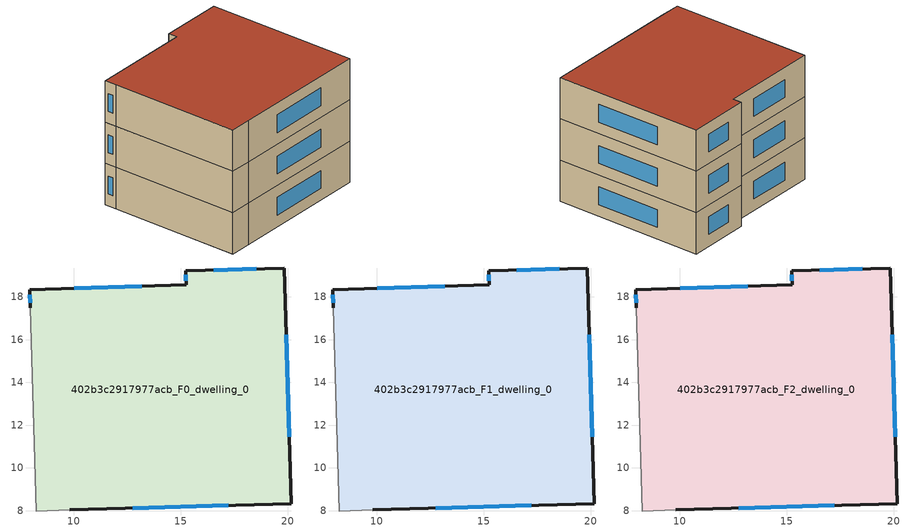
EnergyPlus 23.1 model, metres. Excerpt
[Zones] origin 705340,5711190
402b3c2917977acb_F0_dwelling_0
 floor ground (EU_floor_Construction): 19.84,19.35 20.17,8.33 9.8,8.04 8.24,7.99 7.96,17.49 7.93,18.34 15.24,18.56 15.22,19.21 z0
 wall outside (EU_wall_Construction): 9.8,8.04 20.17,8.33 19.84,19.35 15.22,19.21 15.24,18.56 7.93,18.34 7.96,17.49 z0:3
 wall adiabatic (EU_wall_Construction): 7.96,17.49 8.24,7.99 9.8,8.04 z0:3
 window (EU_Window_Construction): 7.94,18.1 7.95,17.73 / 13.17,18.5 10.01,18.4 / 15.23,19.03 15.24,18.75 / 18.53,19.31 16.53,19.25 / 20.07,11.46 19.93,16.22 / 12.75,8.12 17.22,8.25 z0.85:2.15
402b3c2917977acb_F1_dwelling_0
 floor to 402b3c2917977acb_F0_dwelling_0 (EU_floor_Construction): 19.84,19.35 20.17,8.33 9.8,8.04 8.24,7.99 7.96,17.49 7.93,18.34 15.24,18.56 15.22,19.21 z3
 wall outside (EU_wall_Construction): 9.8,8.04 20.17,8.33 19.84,19.35 15.22,19.21 15.24,18.56 7.93,18.34 7.96,17.49 z3:6
 wall adiabatic (EU_wall_Construction): 7.96,17.49 8.24,7.99 9.8,8.04 z3:6
 window (EU_Window_Construction): 7.94,18.1 7.95,17.73 / 13.17,18.5 10.01,18.4 / 15.23,19.03 15.24,18.75 / 18.53,19.31 16.53,19.25 / 20.07,11.46 19.93,16.22 / 12.75,8.12 17.22,8.25 z3.85:5.15
402b3c2917977acb_F2_dwelling_0
 floor to 402b3c2917977acb_F1_dwelling_0 (EU_floor_Construction): 19.84,19.35 20.17,8.33 9.8,8.04 8.24,7.99 7.96,17.49 7.93,18.34 15.24,18.56 15.22,19.21 z6
 wall outside (EU_wall_Construction): 9.8,8.04 20.17,8.33 19.84,19.35 15.22,19.21 15.24,18.56 7.93,18.34 7.96,17.49 z6:9
 wall adiabatic (EU_wall_Construction): 7.96,17.49 8.24,7.99 9.8,8.04 z6:9
 window (EU_Window_Construction): 7.94,18.1 7.95,17.73 / 13.17,18.5 10.01,18.4 / 15.23,19.03 15.24,18.75 / 18.53,19.31 16.53,19.25 / 20.07,11.46 19.93,16.22 / 12.75,8.12 17.22,8.25 z6.85:8.15
 roof outside (EU_roof_Construction): 20.17,8.33 19.84,19.35 15.22,19.21 15.24,18.56 7.93,18.34 7.96,17.49 8.24,7.99 9.8,8.04 z9
[Building]
EU S2 Campaign: North Axis=0; Terrain=City; Solar Distribution=FullExterior
[Site:Location]
London: Latitude=51.5; Longitude=-0.5; Time Zone=0; Elevation=25
[SizingPeriod:WeatherFileDays]
AnnualSizingPeriod: Begin Month=1; Begin Day of Month=1; End Month=12; End Day of Month=31; Day of Week for Start Day=Monday; Use Weather File Daylight Saving Period=No; Use Weather File Rain and Snow Indicators=No
[MATERIAL]
EU_InternalMass_Material: Roughness=MediumRough; Thickness=0.1; Conductivity=1; Density=1800; Specific Heat=900; Thermal Absorptance=0.9; Solar Absorptance=0.7; Visible Absorptance=0.7
[MATERIAL:NOMASS] Roughness=MediumRough; Thermal Absorptance=0.9; Solar Absorptance=0.7; Visible Absorptance=0.7
Name | Thermal Resistance
EU_wall_NoMass | 0.733725
EU_roof_NoMass | 0.779582
EU_floor_NoMass | 1.52114
[WINDOWMATERIAL:SIMPLEGLAZINGSYSTEM]
EU_Window_SimpleGlazing: UFactor=3.92839; Solar Heat Gain Coefficient=0.85; Visible Transmittance=0.85
[CONSTRUCTION]
EU_wall_Construction: EU_wall_NoMass
EU_roof_Construction: EU_roof_NoMass
EU_floor_Construction: EU_floor_NoMass
EU_Window_Construction: EU_Window_SimpleGlazing
EU_InternalMass_Construction: EU_InternalMass_Material
[ZONE] Type=1; Multiplier=1; Ceiling Height=autocalculate; Floor Area=autocalculate; Part of Total Floor Area=Yes
Name | Volume
402b3c2917977acb_F0_dwelling_0 | 379.722
402b3c2917977acb_F1_dwelling_0; 402b3c2917977acb_F2_dwelling_0 | 379.721
[INTERNALMASS] Construction=EU_InternalMass_Construction; Surface Area=126.574
Name | Zone or ZoneList
402b3c2917977acb_F0_dwelling_0_EU_InternalMass | 402b3c2917977acb_F0_dwelling_0
402b3c2917977acb_F1_dwelling_0_EU_InternalMass | 402b3c2917977acb_F1_dwelling_0
402b3c2917977acb_F2_dwelling_0_EU_InternalMass | 402b3c2917977acb_F2_dwelling_0
[OTHEREQUIPMENT] Fuel Type=Electricity; Design Level Calculation Method=Watts/Area; Power per Zone Floor Area=1; Fraction Latent=0; Fraction Radiant=0; Fraction Lost=0; Carbon Dioxide Generation Rate=0; EndUse Subcategory=EU_Step8_InternalGains
Name | Zone or ZoneList or Space or SpaceList | Schedule
EU_Step8_InternalGain_402b3c2917977acb_F0_dwelling_0_f000 | 402b3c2917977acb_F0_dwelling_0 | EU_Step8_GainSchedule_402b3c2917977acb_F0_dwelling_0_f000
EU_Step8_InternalGain_402b3c2917977acb_F1_dwelling_0_f000 | 402b3c2917977acb_F1_dwelling_0 | EU_Step8_GainSchedule_402b3c2917977acb_F1_dwelling_0_f000
EU_Step8_InternalGain_402b3c2917977acb_F2_dwelling_0_f000 | 402b3c2917977acb_F2_dwelling_0 | EU_Step8_GainSchedule_402b3c2917977acb_F2_dwelling_0_f000
[ZONEVENTILATION:DESIGNFLOWRATE] Schedule=EU_AlwaysOn; Design Flow Rate Calculation Method=AirChanges/Hour; Air Changes per Hour=0.481027; Ventilation Type=Natural; Fan Pressure Rise=0; Fan Total Efficiency=1; Constant Term Coefficient=1; Temperature Term Coefficient=0; Velocity Term Coefficient=0; Velocity Squared Term Coefficient=0; Minimum Indoor Temperature=-100; Maximum Indoor Temperature=100; Delta Temperature=-100; Minimum Outdoor Temperature=-100; Maximum Outdoor Temperature=100; Maximum Wind Speed=40
Name | Zone or ZoneList or Space or SpaceList
EU_ConstantAir_402b3c2917977acb_F0_dwelling_0 | 402b3c2917977acb_F0_dwelling_0
EU_ConstantAir_402b3c2917977acb_F1_dwelling_0 | 402b3c2917977acb_F1_dwelling_0
EU_ConstantAir_402b3c2917977acb_F2_dwelling_0 | 402b3c2917977acb_F2_dwelling_0
[HVACTEMPLATE:THERMOSTAT] Constant Heating Setpoint=20; Constant Cooling Setpoint=50
EU_HeatOnly_402b3c2917977acb_F0_dwelling_0; EU_HeatOnly_402b3c2917977acb_F1_dwelling_0; EU_HeatOnly_402b3c2917977acb_F2_dwelling_0
[HVACTEMPLATE:ZONE:IDEALLOADSAIRSYSTEM] System Availability Schedule=EU_AlwaysOn; Maximum Heating Supply Air Temperature=50; Minimum Cooling Supply Air Temperature=13; Maximum Heating Supply Air Humidity Ratio=0.0156; Minimum Cooling Supply Air Humidity Ratio=0.0077; Heating Limit=NoLimit; Cooling Limit=NoLimit; Heating Availability Schedule=EU_AlwaysOn; Cooling Availability Schedule=EU_CoolingOff; Dehumidification Control Type=ConstantSensibleHeatRatio; Cooling Sensible Heat Ratio=0.7; Dehumidification Setpoint=60; Humidification Control Type=None; Humidification Setpoint=30; Outdoor Air Method=None; Outdoor Air Flow Rate per Person=0.00944; Outdoor Air Flow Rate per Zone Floor Area=0; Outdoor Air Flow Rate per Zone=0; Demand Controlled Ventilation Type=None; Outdoor Air Economizer Type=NoEconomizer; Heat Recovery Type=None; Sensible Heat Recovery Effectiveness=0.7; Latent Heat Recovery Effectiveness=0.65
Name | Template Thermostat
402b3c2917977acb_F0_dwelling_0 | EU_HeatOnly_402b3c2917977acb_F0_dwelling_0
402b3c2917977acb_F1_dwelling_0 | EU_HeatOnly_402b3c2917977acb_F1_dwelling_0
402b3c2917977acb_F2_dwelling_0 | EU_HeatOnly_402b3c2917977acb_F2_dwelling_0
[SIZING:ZONE] Zone Cooling Design Supply Air Temperature Input Method=SupplyAirTemperature; Zone Cooling Design Supply Air Temperature=13; Zone Heating Design Supply Air Temperature Input Method=SupplyAirTemperature; Zone Heating Design Supply Air Temperature=50; Zone Cooling Design Supply Air Humidity Ratio=0.008; Zone Heating Design Supply Air Humidity Ratio=0.008; Cooling Design Air Flow Method=DesignDay; Cooling Design Air Flow Rate=0; Cooling Minimum Air Flow per Zone Floor Area=0.000762; Cooling Minimum Air Flow=0; Cooling Minimum Air Flow Fraction=0.2; Heating Design Air Flow Method=DesignDay; Heating Design Air Flow Rate=0; Heating Maximum Air Flow per Zone Floor Area=0.002032; Heating Maximum Air Flow=0.141576; Heating Maximum Air Flow Fraction=0.3; Account for Dedicated Outdoor Air System=No; Dedicated Outdoor Air System Control Strategy=NeutralSupplyAir; Dedicated Outdoor Air Low Setpoint Temperature for Design=autosize; Dedicated Outdoor Air High Setpoint Temperature for Design=autosize; Zone Load Sizing Method=Sensible Load Only No Latent Load; Zone Latent Cooling Design Supply Air Humidity Ratio Input Method=HumidityRatioDifference; Zone Cooling Design Supply Air Humidity Ratio Difference=0.005; Zone Latent Heating Design Supply Air Humidity Ratio Input Method=HumidityRatioDifference; Zone Humidification Design Supply Air Humidity Ratio Difference=0.005
402b3c2917977acb_F0_dwelling_0; 402b3c2917977acb_F1_dwelling_0; 402b3c2917977acb_F2_dwelling_0
[SCHEDULE:CONSTANT]
Name | Hourly Value
EU_AlwaysOn | 1
EU_CoolingOff | 0
[SCHEDULE:FILE] Column Number=1; Rows to Skip at Top=0; Number of Hours of Data=8760; Column Separator=Comma; Interpolate to Timestep=No; Minutes per Item=60; Adjust Schedule for Daylight Savings=Yes
Name | File
EU_Step8_GainSchedule_402b3c2917977acb_F0_dwelling_0_f000 | ../../schedules/402b3c2917977acb/402b3c2917977acb_F0_dwelling_0_f000_gain.csv
EU_Step8_GainSchedule_402b3c2917977acb_F1_dwelling_0_f000 | ../../schedules/402b3c2917977acb/402b3c2917977acb_F1_dwelling_0_f000_gain.csv
EU_Step8_GainSchedule_402b3c2917977acb_F2_dwelling_0_f000 | ../../schedules/402b3c2917977acb/402b3c2917977acb_F2_dwelling_0_f000_gain.csv
